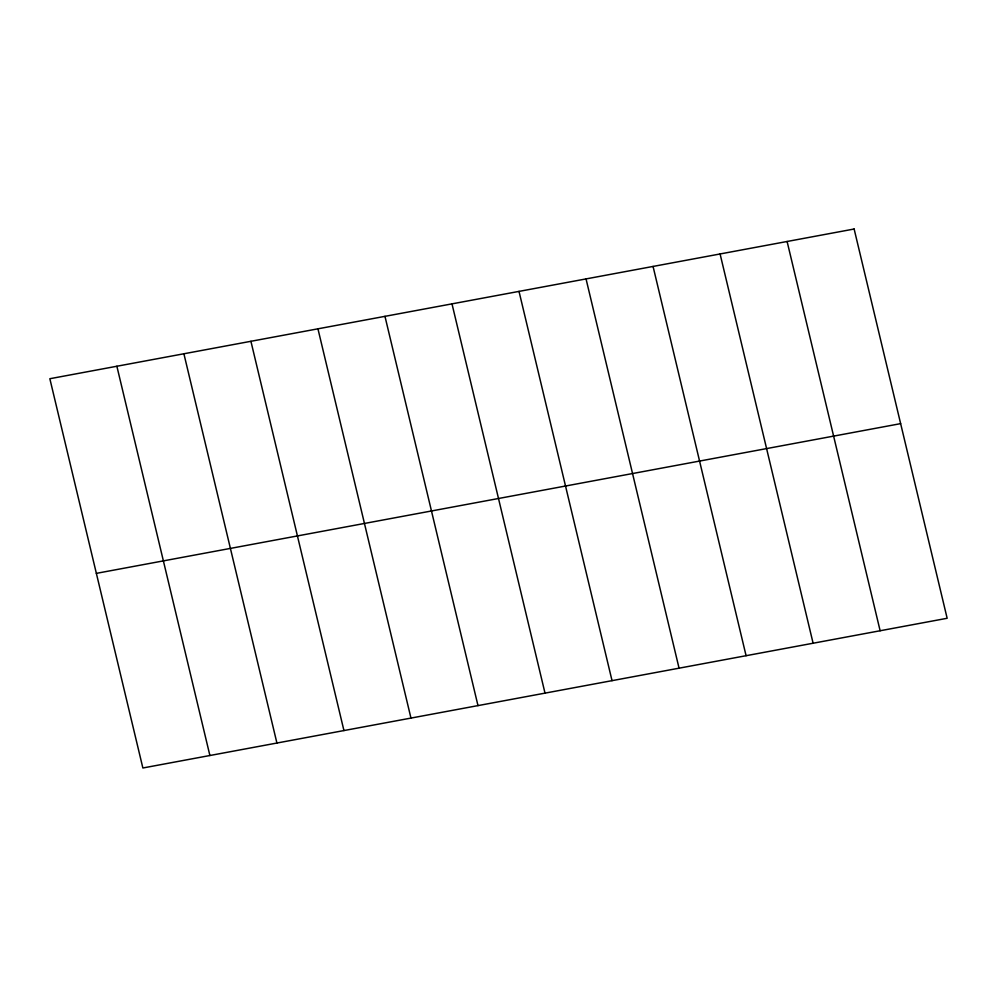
<?xml version="1.0" encoding="UTF-8"?>
<svg xmlns="http://www.w3.org/2000/svg" width="997" height="997" viewBox="0 0 997 997"><rect width="100%" height="100%" fill="white"/><g stroke="black" fill="none" stroke-linecap="round" stroke-linejoin="round"><path stroke-width="1.5" d="M96.36 573.362L900.64 423.638M787.107 241.486L880.127 630.752M720.083 253.961L813.103 643.227M653.06 266.436L746.08 655.702M586.037 278.911L679.057 668.177M519.013 291.386L612.033 680.652M451.99 303.861L545.01 693.139M384.967 316.348L477.987 705.614M317.943 328.823L410.963 718.089M250.92 341.298L343.94 730.564M183.897 353.773L276.917 743.039M116.873 366.248L209.893 755.514M854.13 229.011L49.85 378.723L142.87 767.989L947.15 618.277L854.13 229.011"/></g></svg>
